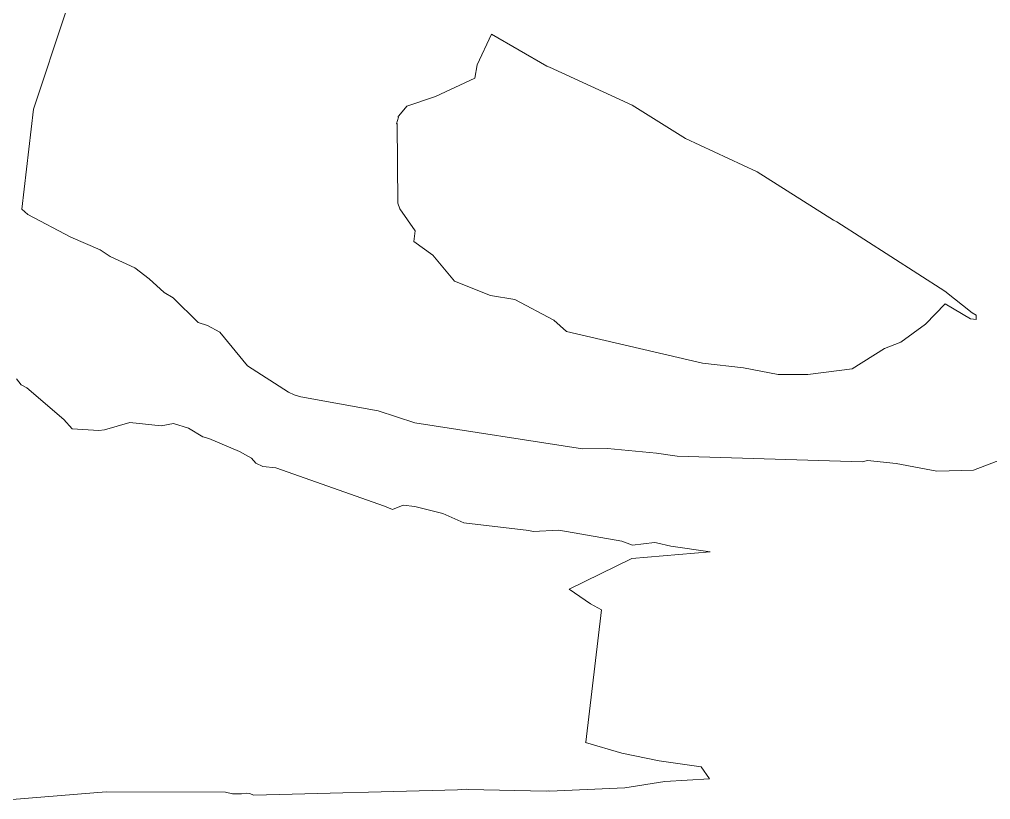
# Model space of a CAD drawing. Header units: metres. Extents: x 809241 to 811075, y 9156873 to 9158251.
# Drawn here: x 810076.8 to 810154.8, y 9156961.3 to 9157024 of the extents above; entities that cross this region are included whole.
import ezdxf

# ---------------------------------------------------------------- set-up
doc = ezdxf.new("R2010")
doc.units = ezdxf.units.M
doc.layers.add('C-TOPO-MAJR', color=9, linetype='Continuous')

msp = doc.modelspace()

# ---------------------------------------------------------------- linework, layer by layer
at = {"layer": 'C-TOPO-MAJR', "color": 9, "linetype": 'Continuous', "lineweight": 5}
for points, elevation in [([(810080.527, 9157024.572), (810077.909, 9157016.765), (810076.98, 9157008.733), (810077.468, 9157008.28), (810080.919, 9157006.466), (810083.271, 9157005.442), (810084.074, 9157004.918), (810086.07, 9157004.015), (810087.224, 9157003.108), (810088.418, 9157002.025), (810089.149, 9157001.587), (810091.157, 9156999.608), (810091.899, 9156999.365), (810092.883, 9156998.829), (810095.124, 9156996.129), (810098.418, 9156994.021), (810098.883, 9156993.788), (810099.408, 9156993.645), (810105.613, 9156992.521), (810108.57, 9156991.533), (810122.056, 9156989.458), (810124.041, 9156989.485), (810127.979, 9156989.115), (810129.656, 9156988.854), (810144.513, 9156988.412), (810144.964, 9156988.515), (810147.261, 9156988.267), (810150.522, 9156987.66), (810153.46, 9156987.734), (810157.103, 9156989.129)], 2630), ([(810076.2, 9156961.256), (810083.749, 9156961.871), (810093.356, 9156961.846), (810093.92, 9156961.709), (810094.624, 9156961.715), (810095.029, 9156961.779), (810095.289, 9156961.746), (810095.621, 9156961.614), (810111.988, 9156962.052), (810112.706, 9156962.095), (810112.858, 9156962.067), (810119.123, 9156961.94), (810119.288, 9156961.952), (810119.395, 9156961.941), (810125.446, 9156962.201), (810128.656, 9156962.717), (810132.258, 9156962.929), (810131.589, 9156963.901), (810128.217, 9156964.382), (810125.212, 9156964.993), (810122.295, 9156965.851), (810122.324, 9156965.88), (810123.567, 9156976.512), (810122.695, 9156977.003), (810120.961, 9156978.176), (810126.003, 9156980.65), (810132.31, 9156981.181), (810129.147, 9156981.622), (810128, 9156981.905), (810127.825, 9156981.914), (810126.067, 9156981.703), (810125.216, 9156982.028), (810120.131, 9156982.908), (810118.082, 9156982.8), (810117.718, 9156982.885), (810112.505, 9156983.505), (810110.829, 9156984.248), (810108.576, 9156984.828), (810107.629, 9156984.914), (810106.777, 9156984.57), (810106.135, 9156984.857), (810097.406, 9156987.938), (810096.36, 9156988.029), (810095.778, 9156988.298), (810095.439, 9156988.693), (810094.465, 9156989.24), (810092, 9156990.282), (810091.537, 9156990.424), (810090.372, 9156991.109), (810089.177, 9156991.492), (810088.191, 9156991.308), (810085.656, 9156991.562), (810083.63, 9156990.968), (810083.178, 9156990.931), (810081.031, 9156991.066), (810080.356, 9156991.82), (810077.389, 9156994.35), (810076.939, 9156994.602), (810076.55, 9156995.07)], 2640)]:
    msp.add_lwpolyline(points, dxfattribs=dict(at, elevation=elevation))
at = {"layer": 'C-TOPO-MAJR', "color": 9, "linetype": 'Continuous', "lineweight": 5, "elevation": 2620}
msp.add_lwpolyline([(810110.014, 9157005.024), (810111.745, 9157002.939), (810114.643, 9157001.79), (810116.618, 9157001.47), (810119.738, 9156999.808), (810120.761, 9156998.874), (810131.693, 9156996.353), (810134.989, 9156995.975), (810137.768, 9156995.417), (810140.158, 9156995.422), (810143.731, 9156995.893), (810146.315, 9156997.513), (810147.62, 9156998.024), (810149.607, 9156999.465), (810151.186, 9157001.111), (810153.222, 9156999.899), (810153.466, 9156999.89), (810153.694, 9156999.861), (810153.694, 9157000.197), (810153.355, 9157000.387), (810151.161, 9157002.141), (810142.484, 9157007.702), (810142.231, 9157007.829), (810136.074, 9157011.727), (810130.31, 9157014.404), (810126.04, 9157017.071), (810119.383, 9157020.148), (810119.18, 9157020.221), (810114.726, 9157022.792), (810113.566, 9157020.331), (810113.395, 9157019.25), (810110.22, 9157017.789), (810107.927, 9157016.995), (810107.28, 9157016.22), (810107.233, 9157016.189), (810107.219, 9157016.13), (810107.245, 9157016.108), (810107.104, 9157015.573), (810107.144, 9157015.62), (810107.215, 9157009.212), (810107.355, 9157008.741), (810108.584, 9157006.965), (810108.483, 9157006.129), (810110.014, 9157005.024)], close=True, dxfattribs=at)

doc.saveas('drawing.dxf')
